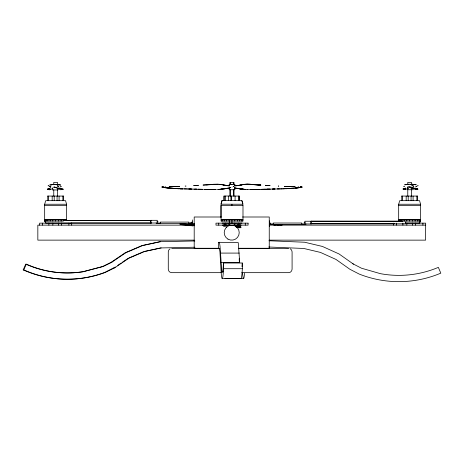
<?xml version="1.0" encoding="UTF-8"?>
<svg xmlns="http://www.w3.org/2000/svg" width="464" height="464" viewBox="0 0 464 464"><rect width="100%" height="100%" fill="white"/><g stroke="black" fill="none" stroke-linecap="round" stroke-linejoin="round"><path stroke-width="0.7" d="M222.389 278.615L241.147 278.615A107.602 3.231 -90 0 0 242.359 268.708L242.278 263.007L223.526 263.007L223.602 268.708A107.602 3.231 -90 0 1 221.154 272.461L219.965 252.172L219.466 248.814L218.347 248.571L218.347 242.312L219.484 242.562L220.023 246.158L221.792 271.33L223.236 271.33M413.175 188.332L413.175 189.73L407.74 189.73L407.734 187.584M57.954 188.535L57.948 189.962L52.519 189.962L52.513 187.874M405.611 221.902L405.635 223.805L310.834 223.816M405.664 222.906L405.64 223.77M238.943 226.212L239.198 225.608L239.842 225.684L239.726 226.531L238.943 226.212L239.946 227.401M237.394 226.212L237.649 225.608L238.293 225.684L238.171 226.525L237.446 226.345L239.244 227.778M236.199 226.589C238.38 223.984 232.916 227.174 238.16 227.778M151.409 220.661L66.642 220.51M151.716 223.074L45.698 223.074L44.666 221.09L44.666 219.901L66.59 219.901M311.199 221.537L311.216 221.189L398.872 221.189M311.234 223.346L311.216 223.694L394.528 223.694M157.203 223.016L157.203 220.313L150.812 220.313L150.812 223.016M191.087 224.692L180.316 223.503L180.206 224.153L180.2 224.535L191.029 225.73M310.816 221.467L310.729 223.758M180.258 223.747L180.229 224.541L180.264 223.636M150.841 220.609L150.835 222.894M281.747 224.437L281.77 225.226M289.397 186.522L289.739 186.511L286.247 186.389M289.484 186.499L284.635 186.36L284.942 186.348M192.334 223.016L192.461 222.418L190.646 223.016M192.189 223.016L192.328 222.418M44.666 204.253L45.698 200.674L65.557 200.674L66.59 204.253L66.59 219.582L44.666 219.582L44.666 204.253L66.59 204.253M221.067 204.253L222.099 200.674M398.675 204.253L399.707 200.674L419.566 200.674L420.599 204.253L420.599 219.582L398.675 219.582L398.675 204.253L420.599 204.253M417.896 189.26L417.849 189.271M191.997 223.016L192.241 222.418M304.912 223.944L304.929 221.241L402.74 221.305M225.684 225.417L225.55 225.742A1.351 1.351 0 0 1 223.207 225.742L223.027 225.063A1.351 1.351 0 0 1 223.074 224.715M115.316 267.015L104.736 272.42A107.602 107.555 -90 0 1 23.2 269.868L25.764 264.126A101.32 101.274 -90 0 0 83.537 271.597L103.101 266.533L111.934 262.212M23.2 269.868L23.763 269.868L26.326 264.126A101.32 101.274 -90 0 0 84.1 271.597M419.224 223.062L419.972 221.583M419.566 223.155L420.599 221.09L420.599 219.901L398.675 219.901L398.675 221.09L420.599 221.09M416.614 186.499C413.934 186.975 418.4 186.093 416.643 186.505M415.837 189.225L415.123 189.184L415.877 189.179M49.828 188.662L50.698 187.723M301.82 186.975L302.319 187.16L300.254 186.847L301.606 186.905M191.539 223.016L192.148 222.418M281.056 188.877L284.142 188.778M63.081 189.498L62.843 189.561M192.05 222.418L191.075 223.016L191.887 222.418M170.015 248.832L168.745 250.102L168.281 251.836L168.281 269.19L168.745 270.93L170.015 272.2L171.75 272.664L221.525 272.664M162.203 186.946C162.852 186.911 161.391 187.05 162.203 186.94M47.519 189.109L49.665 188.349L47.264 189.324L47.514 189.121M83.537 271.597L102.538 266.533L110.977 262.404L125.234 252.741L142.025 245.56L159.871 241.703L194.828 240.961M111.174 262.647L125.796 252.741L142.587 245.56L160.434 241.703M117.717 265.391L121.319 262.949M122.473 262.166L128.244 258.257M23.763 269.868A107.602 107.555 -90 0 0 105.299 272.42L114.683 267.827L128.806 258.257L144.495 251.546L161.17 247.944M407.195 188.581L408.204 188.065M417.322 189.405L416.533 189.387L417.316 189.399M52.78 188.616L49.254 189.84M408.233 188.378L405.403 189.509M128.899 257.978L143.277 251.824M283.057 188.802L293.874 188.164M230.37 187.694L230.799 187.636L224.663 188.848L218.509 189.457M236.71 185.728L243.072 184.579M242.811 184.62L240.92 185.037L244.458 184.341L243.142 184.579M241.031 185.049L234.981 185.82M240.845 185.049L236.57 185.733L239.169 185.461M143.927 251.546L160.608 247.944L194.961 247.213M229.233 187.984L218.474 189.457M182.688 188.877L176.743 188.645L177.039 188.645M410.773 187.166L409.735 187.033L412.015 187.328L410.721 187.154M176.761 188.651L163.334 187.502L178.414 188.703L177.138 188.657M244.284 184.341L242.974 184.579L246.024 184.144M54.143 187.178L57.217 187.497L54.12 187.166M408.506 186.94L409.77 187.038L408.459 186.934M54.091 184.388L49.723 185.049L51.846 184.776M221.241 189.225L224.646 188.848M196.69 189.213L195.564 189.173L197.014 189.208M406.829 184.539L404.625 184.817L409.59 184.191M222.001 189.184L216.572 189.614M206.567 184.817L211.949 184.568M286.74 188.674L286.004 188.703L300.904 187.502M244.366 184.318L250.195 184.278L246.616 184.185M273.882 225.301L281.793 224.431L281.915 225.318M277.437 225.295L281.718 224.82M280.32 225.255L281.747 225.098M295.667 188.03L301.304 187.41L294.565 188.111M295.005 188.111L299.216 187.7M405.513 189.208L405.084 189.225M214.078 184.254L206.689 184.782M212.738 184.341L219.774 184.318M165.764 186.783L165.375 186.789M207.159 184.782L203.017 185.066L212.97 184.539M209.844 189.422L215.76 189.387L204.276 189.364L204.595 189.37M185.681 186.087L186.023 186.058M185.148 186.087L185.484 186.058M234.813 185.844L236.617 185.728M163.572 186.87L164.041 186.847L162.591 186.905M230.538 184.336L232.116 184.336M176.279 186.435L174.406 186.499L179.661 186.36L174.644 186.511L177.544 186.389M287.535 188.645L284.461 188.744M298.538 186.789L298.126 186.783M178.28 186.366L179.145 186.36M267.542 189.208L270.361 189.138M286.642 188.657L287.019 188.645M170.079 186.632L169.505 186.65L169.894 186.638M272.42 189.074L275.094 189.01L274.375 189.034M278.081 188.935L266.87 189.208L268.737 189.173M214.107 184.278L218.277 184.144M171.112 186.598L170.7 186.615M171.46 186.586L174.157 186.511L170.015 186.632M273.806 189.034L274.526 189.01M262.154 189.324L266.73 189.225L260.292 189.353M267.038 189.208L268.169 189.173M169.969 186.638L170.88 186.638M269.317 189.144L269.793 189.138M404.277 186.499L403.761 186.36L404.301 186.499M50.854 186.882L49.776 186.737L50.872 186.893M272.293 189.086L274.375 189.039M221.189 189.225L222.07 189.208M261.597 189.324L265.402 189.271M280.198 188.906L277.524 188.935L282.228 188.86M254.046 189.451L258.431 189.382L252.045 189.405M300.254 186.847L301.171 186.888M247.254 189.614L251.047 189.585M54.34 184.573L57.072 184.573M204.972 189.376L204.543 189.37M57.107 184.527L54.323 184.527M301.71 186.905L301.791 186.917M229.773 184.283L229.228 184.283L229.228 185.89M230.509 184.289L233.786 184.289M407.74 184.283L409.248 184.283M410.153 184.289L412.334 184.289M412.89 184.283L413.18 186.203M52.519 184.515L53.638 184.515M209.728 189.416L205.326 189.382M47.688 196.069L63.574 196.069M401.691 196.069L417.577 196.069M44.666 205.442L66.59 205.442M398.675 205.442L420.599 205.442M221.253 217.001L194.196 217.001L194.196 248.269L218.73 248.269M242.544 217.001L269.248 217.001L269.248 248.269L238.937 248.269M63.174 220.574L151.716 220.655M44.666 221.09L63.382 221.09L63.382 219.901M157.209 221.276L157.754 221.276M398.489 221.316L310.845 221.496M157.203 221.525L158.021 221.525M191.661 222.128L192.514 222.128M304.361 222.198L304.9 222.198M304.088 222.447L304.912 222.447M304.349 222.563L304.9 222.563M70.986 223.01L160.347 223.016M188.848 223.016L192.514 223.016M222.099 223.074L241.959 223.074M269.601 223.056L270.448 223.056M405.217 223.074L419.566 223.074M405.217 223.155L425.679 223.155L425.61 240.137L269.248 240.137M269.601 223.346L270.332 223.346M194.636 223.48L156.217 223.48L156.217 223.016M269.601 223.944L273.267 223.944M301.768 223.944L311.303 223.944L311.303 221.241M269.601 224.408L305.892 224.408L305.892 223.944M191.064 224.686L194.625 224.692M194.59 225.069L191.029 225.069L180.241 223.874M230.486 225.063L223.027 225.063L223.027 225.527L230.863 225.527M233.375 225.063L240.833 225.063L240.833 225.527L232.998 225.527M186.957 225.139L37.833 225.139L37.833 240.126L194.196 240.126M269.248 225.133L425.679 225.139M190.994 225.342L194.625 225.353M191.006 225.73L194.59 225.73M219.072 242.312L238.241 242.562L239.726 262.781M171.75 248.368L218.643 248.368M238.838 248.368L288.62 248.368M218.347 248.571L219.791 248.571M125.234 252.741L125.796 252.741M220.528 253.089L239.285 253.089M110.977 262.404L111.54 262.404M220.963 262.537L239.708 262.351M114.115 267.827L114.683 267.827M223.602 268.708L242.359 268.708M241.727 272.664L288.62 272.664L290.354 272.2L291.624 270.93L292.088 269.19L292.088 251.836L291.624 250.102L290.354 248.832M224.941 278.487L243.699 278.487M251.894 189.405L254.736 189.434L251.888 189.422M182.833 188.877L180.281 188.778M410.35 184.33L412.299 184.336M184.104 188.906L186.366 188.935L180.705 188.802M202.292 189.324L197.844 189.231M203.458 189.353L197.687 189.231M293.834 186.632L289.658 186.511L292.384 186.586M191.47 189.068L189.208 189.01L192.003 189.086M250.113 184.278L246.494 184.185L260.774 185.066L251.946 184.568M288.962 186.482L287.518 186.435M193.94 189.138L195.698 189.173M186.215 188.935L190.083 189.034M189.927 189.034L196.846 189.213M284.745 186.36L288.26 186.464M293.886 186.638L292.732 186.598M187.572 188.97L189.364 189.01M49.219 186.586L49.816 186.754L49.364 186.621M293.637 186.644L294.35 186.65L293.961 186.638M300.469 186.859L300.817 186.87M180.154 188.778L180.838 188.802M178.298 188.703L179.307 188.744M247.73 189.614L241.872 189.184L234.627 187.978M177.677 188.674L163.432 187.514L169.296 188.111M269.004 240.758L304.662 242.237L322.439 246.454L339.085 253.976L353.51 264.173M268.743 247.01L303.804 248.466L320.409 252.404L335.965 259.428L349.902 269.282L359.194 274.062A107.602 107.602 0 0 0 440.8 273.151L438.352 267.363A101.32 101.32 0 0 1 380.416 273.667L361.508 268.221L352.762 263.72M285.511 186.366L285.093 186.348M251.331 184.539L257.068 184.805M242.301 189.184L245.827 189.457L235.01 187.984M412.125 184.185L416.289 184.817L414.091 184.539M62.93 189.097L63.22 189.266L62.953 189.121M229.431 184.283L229.431 185.89L219.605 184.341L220.922 184.579M278.278 186.058L278.615 186.087M278.412 186.058L278.748 186.087M257.253 184.817L260.872 185.066L250.154 184.254M241.872 189.184L245.381 189.457L242.649 189.225M228.967 185.826L220.997 184.579M225.127 185.461L227.569 185.733L223.265 185.049M180.206 224.153L191.017 225.347M245.74 189.527L239.308 188.86M58.621 184.776L60.743 185.049L58 184.492M239.72 188.86L242.231 189.208M219.837 184.341L221.16 184.579L219.524 184.318M410.53 187.711L414.126 188.39L410.536 187.723L414.079 188.546L410.976 187.705L412.925 188.245M412.624 187.903L415.738 188.546L412.31 187.845M57.988 188.14L59.56 188.459M415.918 189.596L411.255 187.775M60.888 189.828L56.643 188.14M58.406 188.21L59.665 188.488M47.38 189.492L47.705 189.585L47.293 189.44M58.273 188.216L59.264 188.5M411.174 187.717L412.844 188.216M414.132 188.262L415.564 188.715M59.74 188.651L60.697 188.947M57.31 188.233L58.592 188.819M412.716 188.065L413.72 188.581M411.046 184.788L413.9 186.632M236.489 225.55L237.469 226.142M236.217 225.556L237.835 226.519M236.849 226.194L238.815 227.389M235.84 225.939L237.788 227.122M236.472 226.583L238.432 227.778M57.13 185.687L58.818 186.87M238.055 225.55L239.412 226.716M238.421 226.2L239.9 227.395M237.4 225.939L238.867 227.122M238.038 226.583L239.517 227.778M59.769 187.723L60.639 188.662M239.604 225.55L240.99 227.116M239.975 226.2L240.984 227.395M239.662 225.951L240.329 226.739M239.592 226.583L240.601 227.778M238.943 225.933L239.61 226.728M239.32 226.589L240.323 227.778M45.791 222.569L45.043 221.09L45.043 219.901M238.218 225.527L238.31 225.742A1.351 1.351 0 0 0 238.803 226.235M241.843 200.628L242.875 204.201M229.39 223.062L229.117 219.901M311.216 221.189L311.234 221.577M239.198 258.645L239.32 261.273M57.948 184.515L57.954 186.696M422.901 223.155L422.901 225.139M420.222 219.901L420.222 221.09M419.125 219.901L419.125 221.09M417.507 196.069L417.507 200.674M417.385 219.901L417.385 221.09M416.863 196.069L416.863 200.674M415.361 223.074L415.361 225.139M415.118 219.901L415.118 221.09M413.088 196.069L413.088 200.674M412.473 219.901L412.473 221.09M412.415 223.074L412.415 225.139M411.498 184.562L411.498 182.404L407.769 182.404L407.769 184.562M411.498 189.596L411.498 196.069M411.063 196.069L411.063 200.674M409.637 219.901L409.637 221.09M408.21 196.069L408.21 200.674M407.769 186.719L407.769 196.069M406.853 223.074L406.853 225.139M406.795 219.901L406.795 221.09M406.18 196.069L406.18 200.674M404.156 219.901L404.156 221.09M402.885 223.155L402.885 225.139M402.404 196.069L402.404 200.674M401.882 219.901L401.882 221.09M401.766 196.069L401.766 200.674M400.142 219.901L400.142 221.09M399.046 219.901L399.046 221.09M396.372 223.155L396.372 225.139M393.588 223.155L393.588 225.139M301.768 224.408L301.768 223.022L273.267 223.022L273.267 224.408M269.601 220.847L269.601 226.629M245.276 223.155L245.276 225.139M242.597 219.901L242.597 221.09M241.483 219.901L241.483 221.09M239.726 219.901L239.726 221.09M239.146 200.674L239.146 196.069L223.973 196.017L223.973 200.628M239.03 196.017L239.099 200.674M238.983 196.017L238.983 200.628M238.763 223.074L238.763 225.139M237.44 219.901L237.44 221.09M235.097 196.069L235.097 200.674M234.871 184.283L234.871 185.89M234.871 187.218L234.871 189.73L229.228 189.73L229.228 187.845M234.79 219.901L234.79 221.09M234.761 223.074L234.761 225.139M234.668 184.283L234.668 185.89M234.668 187.845L234.668 189.73M233.897 184.562L233.897 182.404L230.045 182.358L230.045 184.515M233.897 189.596L233.897 196.069M233.781 182.358L233.781 184.515M233.781 189.55L233.781 196.017M231.948 204.253L231.948 205.442M231.948 219.901L231.959 223.155M231.42 196.069L231.42 200.674M230.892 196.069L230.892 200.674M230.161 182.404L230.161 184.562M230.161 189.596L230.161 196.069M230.045 189.55L230.045 196.017M229.431 187.845L229.431 189.73M229.181 223.074L229.199 225.139L229.152 223.155M228.433 196.069L228.433 200.674M226.478 219.901L226.478 221.09M225.73 225.527L225.73 225.063L225.835 225.869A3.097 3.097 0 0 0 226.635 227.256M225.458 196.069L225.458 200.674M225.255 223.074L225.255 225.139M224.222 219.901L224.222 221.09M224.083 196.069L224.083 200.674M222.494 219.901L222.494 221.09M221.421 219.901L221.421 221.09M220.951 205.39L220.951 217.407M218.741 223.155L218.741 225.139M192.514 219.919L192.514 224.57M192.514 225.208L192.514 226.014M188.848 223.48L188.848 222.094L160.347 222.094L160.347 223.48M71.676 225.139L71.676 223.155L39.585 223.155L39.585 225.139M68.892 223.155L68.892 225.139M63.498 196.069L63.498 200.674M62.86 196.069L62.86 200.674M61.352 223.074L61.352 225.139M61.109 219.901L61.109 221.09M59.085 196.069L59.085 200.674M58.47 219.901L58.47 221.09M58.412 223.074L58.412 225.139M57.495 184.562L57.495 182.404L53.766 182.404L53.766 184.562M57.495 189.596L57.495 196.069M57.06 196.069L57.06 200.674M55.628 219.901L55.628 221.09M54.201 196.069L54.201 200.674M53.766 189.596L53.766 196.069M52.85 223.074L52.85 225.139M52.792 219.901L52.792 221.09M52.177 196.069L52.177 200.674M50.147 219.901L50.147 221.09M48.877 223.074L48.877 225.139M48.401 196.069L48.401 200.674M47.879 219.901L47.879 221.09M47.757 196.069L47.757 200.674M46.139 219.901L46.139 221.09M42.363 223.155L42.363 225.139M226.038 224.814A1.253 1.253 0 0 1 224.785 224.779M239.059 224.82A1.253 1.253 0 0 1 237.812 224.791M244.54 273.197A107.602 3.149 90 0 1 242.492 272.339M242.278 263.007A101.32 3.045 -90 0 1 242.005 266.719M223.526 263.007A101.32 3.045 -90 0 1 221.792 271.33M240.155 226.235A1.351 1.351 0 0 0 240.654 225.742L240.833 225.063A1.351 1.351 0 0 0 240.787 224.715M239.099 224.883A1.351 1.351 0 0 1 237.748 224.883M226.113 224.883A1.351 1.351 0 0 1 224.762 224.883M403.019 189.01L403.697 188.778L403.019 189.01M48.285 185.542L48.233 185.867L48.285 185.542M269.996 185.612L265.367 185.31L269.99 185.635M169.238 186.673L169.656 186.667L169.238 186.696M221.983 200.628L220.951 204.201L242.991 204.253L241.959 200.674L221.983 200.628M162.064 187.038L162.272 187.328L162.064 187.038M417.954 185.612L417.826 185.31L417.936 185.635M403.802 189.422L404.382 189.387L403.802 189.422M60.662 186.737L61.26 186.598L60.685 186.731M62.182 189.666L61.515 189.619L62.182 189.666M404.051 188.645L405.687 188.111L404.069 188.639M232.099 186.98L232.104 187.009M62.321 188.877L60.801 188.349L62.356 188.889M416.846 188.639L417.919 189.086L416.887 188.657M48.233 189.648L47.856 189.619L48.952 189.619L48.233 189.648M259.475 189.364L258.918 189.376L260.037 189.364L259.469 189.376M50.437 189.416L49.718 189.463L50.437 189.416M295.058 186.673L294.669 186.667L295.087 186.696M198.383 185.31L193.755 185.635L198.383 185.31M233.868 186.383L233.328 186.406L233.879 186.418M254.098 189.469L250.554 189.585L254.081 189.474M242.991 205.442L221.067 205.442L221.067 219.582L242.991 219.582L242.991 205.442M242.991 219.901L221.067 219.901L221.067 221.09L242.991 221.09L242.991 219.901M248.072 223.155L215.986 223.155L215.986 225.139L248.072 225.139L248.072 223.155M53.865 187.143L54.45 187.178L53.841 187.154M416.829 188.645L415.228 188.111L416.805 188.651M227.969 239.134A7.505 7.505 0 0 0 239.227 232.632A7.505 7.505 0 0 0 227.969 226.136A7.505 7.505 0 0 0 227.969 239.134"/></g></svg>
